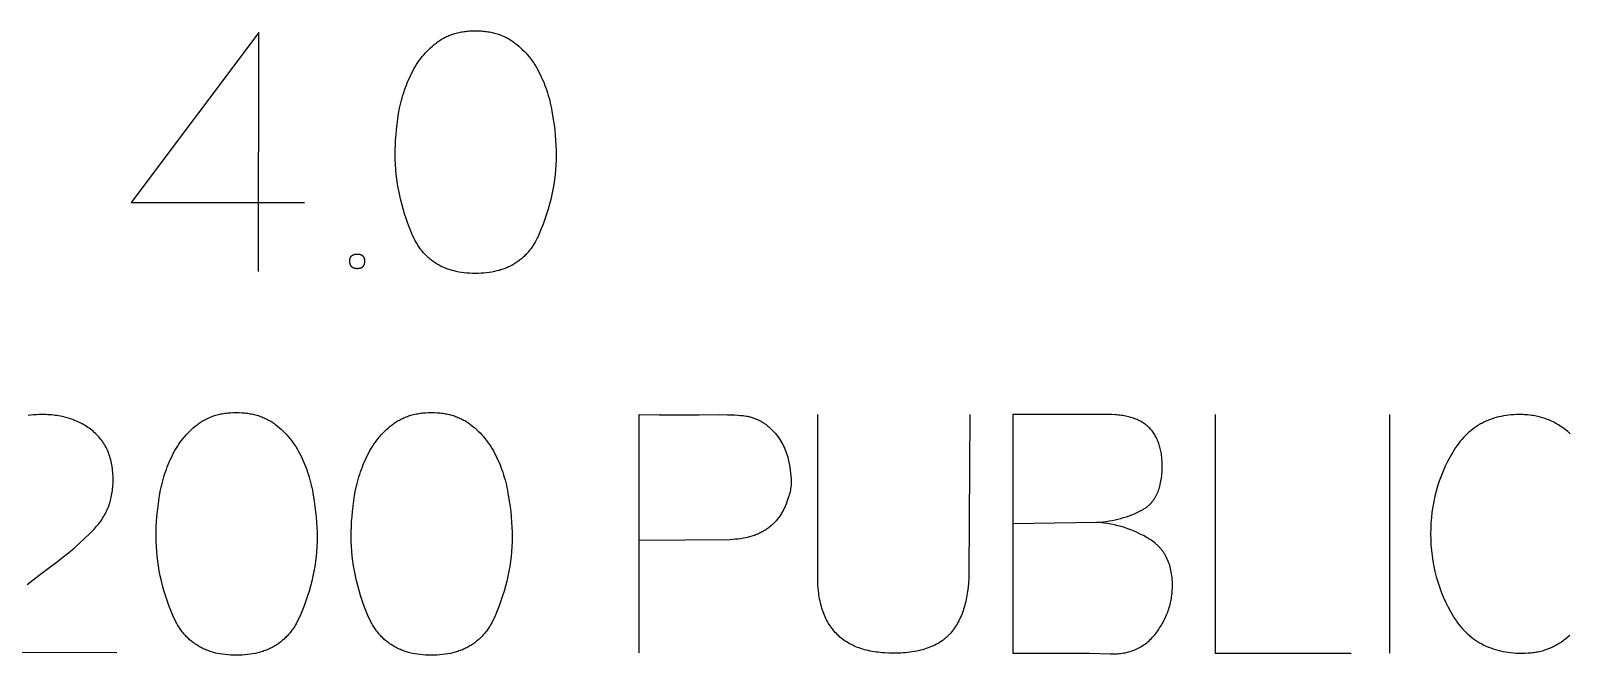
# Model space of a CAD drawing. Header units: millimetres. Extents: x -1220 to 1220, y -1930 to 4220.
# Drawn here: x -448.9 to 28, y 3552.4 to 3746.1 of the extents above; entities that cross this region are included whole.
import ezdxf

# ---------------------------------------------------------------- set-up
doc = ezdxf.new("R2010")
doc.units = ezdxf.units.MM
doc.layers.add('TC', color=220, linetype='CONTINUOUS', true_color=0xff00bb)

msp = doc.modelspace()

# ---------------------------------------------------------------- linework, layer by layer
at = {"layer": 'TC'}
for points in [[(-378.35, 3671.44), (-378.25, 3745.54), (-417.78, 3692.79)], [(-417.78, 3692.79), (-364.08, 3692.79)], [(-450.08, 3574.34), (-446.36, 3577.21), (-442.63, 3579.99), (-440.75, 3581.38), (-438.93, 3582.78), (-437.17, 3584.21), (-435.46, 3585.65), (-433.81, 3587.11), (-432.22, 3588.6), (-430.68, 3590.1), (-429.2, 3591.62), (-428.84, 3592.01), (-428.5, 3592.4), (-428.16, 3592.8), (-427.84, 3593.2), (-427.52, 3593.61), (-427.22, 3594.02), (-426.93, 3594.44), (-426.66, 3594.87), (-426.39, 3595.3), (-426.13, 3595.73), (-425.89, 3596.18), (-425.66, 3596.62), (-425.44, 3597.08), (-425.22, 3597.53), (-425.03, 3598), (-424.84, 3598.47), (-424.66, 3598.94), (-424.5, 3599.42), (-424.34, 3599.91), (-424.2, 3600.4), (-424.07, 3600.9), (-423.95, 3601.4), (-423.85, 3601.91), (-423.75, 3602.43), (-423.66, 3602.95), (-423.59, 3603.47), (-423.53, 3604), (-423.48, 3604.54), (-423.44, 3605.08), (-423.41, 3605.63), (-423.39, 3606.18), (-423.39, 3606.74), (-423.39, 3607.36), (-423.41, 3607.96), (-423.44, 3608.56), (-423.48, 3609.15), (-423.54, 3609.73), (-423.6, 3610.3), (-423.68, 3610.86), (-423.78, 3611.41), (-423.88, 3611.95), (-423.99, 3612.49), (-424.12, 3613.01), (-424.26, 3613.52), (-424.41, 3614.03), (-424.58, 3614.52), (-424.76, 3615.01), (-424.94, 3615.49), (-425.15, 3615.96), (-425.36, 3616.41), (-425.58, 3616.86), (-425.82, 3617.3), (-426.07, 3617.73), (-426.33, 3618.15), (-426.61, 3618.57), (-426.89, 3618.97), (-427.19, 3619.36), (-427.5, 3619.75), (-427.83, 3620.12), (-428.16, 3620.49), (-428.51, 3620.84), (-428.87, 3621.19), (-429.24, 3621.53), (-429.62, 3621.86), (-430.02, 3622.18), (-430.41, 3622.48), (-430.82, 3622.78), (-431.23, 3623.07), (-431.65, 3623.35), (-432.08, 3623.62), (-432.51, 3623.88), (-432.95, 3624.12), (-433.39, 3624.36), (-433.84, 3624.59), (-434.3, 3624.81), (-434.76, 3625.01), (-435.23, 3625.21), (-435.71, 3625.4), (-436.19, 3625.58), (-436.68, 3625.74), (-437.17, 3625.9), (-437.68, 3626.05), (-438.18, 3626.18), (-438.7, 3626.31), (-439.22, 3626.42), (-439.75, 3626.53), (-440.28, 3626.63), (-440.82, 3626.71), (-441.37, 3626.79), (-441.92, 3626.85), (-442.48, 3626.91), (-443.05, 3626.96), (-443.62, 3626.99), (-444.2, 3627.02), (-445.37, 3627.04), (-446.28, 3627.02), (-447.17, 3626.99), (-448.04, 3626.93), (-448.89, 3626.84), (-449.73, 3626.73)], [(-260.37, 3553.14), (-260.37, 3627.04), (-254.16, 3626.96), (-248.01, 3626.93), (-241.77, 3627.01), (-235.53, 3627.04), (-232.96, 3627.01), (-230.75, 3626.93), (-229.77, 3626.87), (-228.89, 3626.8), (-228.1, 3626.71), (-227.73, 3626.67), (-227.09, 3626.56), (-226.79, 3626.51), (-226.49, 3626.45), (-226.2, 3626.38), (-225.9, 3626.31), (-225.62, 3626.23), (-225.33, 3626.15), (-225.05, 3626.06), (-224.76, 3625.96), (-224.49, 3625.86), (-224.21, 3625.76), (-223.94, 3625.64), (-223.67, 3625.52), (-223.4, 3625.4), (-223.13, 3625.27), (-222.87, 3625.13), (-222.61, 3624.99), (-222.36, 3624.85), (-222.1, 3624.69), (-221.85, 3624.53), (-221.6, 3624.37), (-221.35, 3624.2), (-221.11, 3624.02), (-220.87, 3623.84), (-220.63, 3623.65), (-220.4, 3623.46), (-220.16, 3623.26), (-219.93, 3623.05), (-219.71, 3622.84), (-219.48, 3622.63), (-219.26, 3622.4), (-218.61, 3621.72), (-218.2, 3621.26), (-217.81, 3620.79), (-217.43, 3620.3), (-217.08, 3619.81), (-216.74, 3619.31), (-216.41, 3618.81), (-216.11, 3618.29), (-215.82, 3617.76), (-215.55, 3617.23), (-215.29, 3616.68), (-215.06, 3616.13), (-214.84, 3615.57), (-214.63, 3614.99), (-214.45, 3614.41), (-214.28, 3613.82), (-214.15, 3613.27), (-214.02, 3612.68), (-213.78, 3611.36), (-213.55, 3609.88), (-213.27, 3607.78), (-213.25, 3607.56), (-213.23, 3607.34), (-213.21, 3607.12), (-213.2, 3606.89), (-213.2, 3606.67), (-213.19, 3606.44), (-213.2, 3605.99), (-213.22, 3605.53), (-213.25, 3605.07), (-213.3, 3604.6), (-213.37, 3604.13), (-213.45, 3603.65), (-213.55, 3603.17), (-213.67, 3602.69), (-213.8, 3602.2), (-213.94, 3601.71), (-214.11, 3601.21), (-214.53, 3599.98), (-214.8, 3599.27), (-214.94, 3598.92), (-215.09, 3598.57), (-215.24, 3598.24), (-215.39, 3597.91), (-215.56, 3597.58), (-215.72, 3597.26), (-215.89, 3596.95), (-216.07, 3596.64), (-216.25, 3596.33), (-216.44, 3596.03), (-216.63, 3595.74), (-216.83, 3595.45), (-217.03, 3595.17), (-217.23, 3594.9), (-217.45, 3594.63), (-217.66, 3594.36), (-217.88, 3594.1), (-218.11, 3593.85), (-218.34, 3593.6), (-218.58, 3593.36), (-218.82, 3593.12), (-219.07, 3592.89), (-219.32, 3592.67), (-219.58, 3592.45), (-219.84, 3592.23), (-220.1, 3592.02), (-220.38, 3591.82), (-220.65, 3591.62), (-220.93, 3591.43), (-221.22, 3591.24), (-221.51, 3591.06), (-221.81, 3590.89), (-222.11, 3590.72), (-222.42, 3590.55), (-222.73, 3590.39), (-223.05, 3590.24), (-223.37, 3590.09), (-223.69, 3589.95), (-224.03, 3589.82), (-224.36, 3589.69), (-224.7, 3589.56), (-225.05, 3589.44), (-225.4, 3589.33), (-225.76, 3589.22), (-226.12, 3589.11), (-226.49, 3589.02), (-227.24, 3588.84), (-228, 3588.68), (-228.79, 3588.55), (-229.6, 3588.44), (-230.43, 3588.35), (-231.28, 3588.28), (-232.15, 3588.24), (-260.37, 3588.03)], [(-157.83, 3627.04), (-158.15, 3577.77), (-158.18, 3576.32), (-158.26, 3574.9), (-158.37, 3573.52), (-158.53, 3572.19), (-158.63, 3571.54), (-158.73, 3570.9), (-158.85, 3570.27), (-158.97, 3569.65), (-159.11, 3569.04), (-159.25, 3568.45), (-159.41, 3567.86), (-159.58, 3567.28), (-159.75, 3566.72), (-159.94, 3566.16), (-160.14, 3565.61), (-160.35, 3565.08), (-160.56, 3564.56), (-160.79, 3564.04), (-161.03, 3563.54), (-161.28, 3563.05), (-161.54, 3562.56), (-161.81, 3562.09), (-162.09, 3561.63), (-162.38, 3561.18), (-162.68, 3560.74), (-162.99, 3560.31), (-163.31, 3559.89), (-163.65, 3559.49), (-163.98, 3559.09), (-164.16, 3558.9), (-164.33, 3558.7), (-164.52, 3558.52), (-164.7, 3558.33), (-164.89, 3558.15), (-165.08, 3557.97), (-165.28, 3557.8), (-165.48, 3557.63), (-165.68, 3557.46), (-165.88, 3557.29), (-166.09, 3557.13), (-166.31, 3556.97), (-166.74, 3556.66), (-167.2, 3556.37), (-167.66, 3556.08), (-168.14, 3555.81), (-168.64, 3555.56), (-169.14, 3555.31), (-169.67, 3555.08), (-170.2, 3554.86), (-170.75, 3554.65), (-171.32, 3554.45), (-171.9, 3554.27), (-172.49, 3554.1), (-173.1, 3553.94), (-173.72, 3553.8), (-174.36, 3553.67), (-175.01, 3553.55), (-175.68, 3553.44), (-176.36, 3553.35), (-177.05, 3553.26), (-177.76, 3553.19), (-178.48, 3553.14), (-179.22, 3553.09), (-179.97, 3553.06), (-181.51, 3553.04), (-182.92, 3553.06), (-184.29, 3553.13), (-184.96, 3553.18), (-185.62, 3553.24), (-186.26, 3553.31), (-186.9, 3553.39), (-187.52, 3553.49), (-188.13, 3553.59), (-188.73, 3553.71), (-189.33, 3553.84), (-189.91, 3553.98), (-190.47, 3554.13), (-191.03, 3554.29), (-191.58, 3554.46), (-192.12, 3554.65), (-192.64, 3554.84), (-193.16, 3555.05), (-193.66, 3555.27), (-194.15, 3555.5), (-194.63, 3555.74), (-195.1, 3555.99), (-195.56, 3556.25), (-196.01, 3556.52), (-196.45, 3556.81), (-196.88, 3557.1), (-197.29, 3557.41), (-197.7, 3557.73), (-198.09, 3558.05), (-198.48, 3558.39), (-198.85, 3558.75), (-199.21, 3559.11), (-199.56, 3559.48), (-199.9, 3559.87), (-200.23, 3560.26), (-200.54, 3560.67), (-200.85, 3561.09), (-201.15, 3561.52), (-201.43, 3561.96), (-201.71, 3562.41), (-201.97, 3562.87), (-202.22, 3563.34), (-202.46, 3563.83), (-202.69, 3564.33), (-202.91, 3564.83), (-203.12, 3565.35), (-203.31, 3565.88), (-203.5, 3566.42), (-203.68, 3566.97), (-203.84, 3567.54), (-203.99, 3568.11), (-204.14, 3568.7), (-204.27, 3569.29), (-204.39, 3569.9), (-204.5, 3570.52), (-204.6, 3571.15), (-204.68, 3571.79), (-204.76, 3572.44), (-204.83, 3573.11), (-204.92, 3574.47), (-204.98, 3575.87), (-204.98, 3627.04)], [(-144.51, 3627.04), (-144.51, 3553.04), (-120.62, 3553.04), (-114.38, 3552.83), (-113.82, 3552.81), (-113.26, 3552.81), (-112.71, 3552.83), (-112.17, 3552.86), (-111.64, 3552.9), (-111.11, 3552.95), (-110.6, 3553.02), (-110.09, 3553.1), (-109.59, 3553.2), (-109.09, 3553.31), (-108.61, 3553.43), (-108.13, 3553.57), (-107.66, 3553.72), (-107.2, 3553.88), (-106.74, 3554.06), (-106.3, 3554.25), (-105.86, 3554.46), (-105.43, 3554.68), (-105, 3554.91), (-104.59, 3555.15), (-104.18, 3555.41), (-103.78, 3555.69), (-103.39, 3555.97), (-103, 3556.27), (-102.63, 3556.59), (-102.26, 3556.92), (-101.9, 3557.26), (-101.55, 3557.61), (-101.2, 3557.98), (-100.87, 3558.36), (-100.54, 3558.76), (-100.22, 3559.17), (-99.59, 3560.02), (-99.29, 3560.45), (-99, 3560.88), (-98.72, 3561.32), (-98.46, 3561.75), (-98.2, 3562.19), (-97.95, 3562.64), (-97.71, 3563.08), (-97.49, 3563.53), (-97.27, 3563.98), (-97.06, 3564.44), (-96.86, 3564.89), (-96.68, 3565.35), (-96.5, 3565.81), (-96.33, 3566.28), (-96.17, 3566.74), (-96.03, 3567.21), (-95.89, 3567.69), (-95.77, 3568.16), (-95.65, 3568.64), (-95.54, 3569.12), (-95.45, 3569.6), (-95.36, 3570.09), (-95.28, 3570.58), (-95.22, 3571.07), (-95.16, 3571.56), (-95.12, 3572.06), (-95.08, 3572.56), (-95.06, 3573.06), (-95.04, 3573.57), (-95.04, 3574.07), (-95.04, 3574.7), (-95.06, 3575.31), (-95.1, 3575.91), (-95.15, 3576.5), (-95.21, 3577.07), (-95.29, 3577.64), (-95.38, 3578.19), (-95.49, 3578.74), (-95.61, 3579.27), (-95.74, 3579.79), (-95.89, 3580.3), (-96.05, 3580.8), (-96.22, 3581.29), (-96.41, 3581.77), (-96.62, 3582.23), (-96.83, 3582.69), (-96.95, 3582.91), (-97.07, 3583.13), (-97.19, 3583.35), (-97.31, 3583.57), (-97.44, 3583.78), (-97.57, 3583.99), (-97.71, 3584.19), (-97.84, 3584.4), (-97.99, 3584.6), (-98.13, 3584.8), (-98.28, 3584.99), (-98.43, 3585.18), (-98.59, 3585.37), (-98.75, 3585.56), (-98.91, 3585.75), (-99.08, 3585.93), (-99.25, 3586.11), (-99.42, 3586.28), (-99.6, 3586.45), (-99.78, 3586.63), (-99.97, 3586.79), (-100.15, 3586.96), (-100.35, 3587.12), (-100.54, 3587.28), (-100.94, 3587.59), (-101.35, 3587.89), (-101.78, 3588.17), (-102.23, 3588.45), (-103.13, 3588.99), (-104.05, 3589.5), (-104.99, 3589.99), (-105.94, 3590.44), (-106.9, 3590.86), (-107.88, 3591.26), (-108.88, 3591.63), (-109.89, 3591.97), (-110.91, 3592.28), (-111.95, 3592.56), (-113.01, 3592.81), (-114.08, 3593.03), (-115.16, 3593.22), (-116.26, 3593.39), (-117.38, 3593.52), (-118.51, 3593.63)], [(-144.51, 3593.31), (-118.51, 3593.63), (-117.52, 3593.71), (-116.55, 3593.81), (-115.6, 3593.93), (-114.65, 3594.07), (-113.73, 3594.23), (-112.81, 3594.41), (-111.91, 3594.62), (-111.03, 3594.85), (-110.15, 3595.1), (-109.3, 3595.37), (-108.45, 3595.66), (-107.62, 3595.97), (-106.81, 3596.3), (-106.01, 3596.66), (-105.22, 3597.04), (-104.45, 3597.44), (-104.25, 3597.54), (-104.06, 3597.66), (-103.87, 3597.77), (-103.69, 3597.89), (-103.51, 3598.01), (-103.33, 3598.13), (-103.16, 3598.26), (-102.98, 3598.39), (-102.81, 3598.52), (-102.65, 3598.66), (-102.49, 3598.8), (-102.33, 3598.95), (-102.17, 3599.09), (-102.02, 3599.25), (-101.86, 3599.4), (-101.72, 3599.56), (-101.57, 3599.72), (-101.43, 3599.88), (-101.29, 3600.05), (-101.16, 3600.22), (-101.02, 3600.4), (-100.89, 3600.57), (-100.77, 3600.76), (-100.64, 3600.94), (-100.52, 3601.13), (-100.41, 3601.32), (-100.29, 3601.51), (-100.18, 3601.71), (-100.07, 3601.91), (-99.97, 3602.12), (-99.87, 3602.33), (-99.77, 3602.54), (-99.67, 3602.75), (-99.58, 3602.97), (-99.4, 3603.42), (-99.24, 3603.88), (-99.09, 3604.35), (-98.95, 3604.84), (-98.82, 3605.34), (-98.7, 3605.85), (-98.6, 3606.38), (-98.51, 3606.92), (-98.43, 3607.47), (-98.36, 3608.04), (-98.31, 3608.62), (-98.26, 3609.21), (-98.23, 3609.82), (-98.21, 3610.44), (-98.21, 3611.07), (-98.22, 3612.06), (-98.24, 3612.54), (-98.27, 3613.01), (-98.31, 3613.47), (-98.35, 3613.93), (-98.41, 3614.38), (-98.47, 3614.82), (-98.53, 3615.25), (-98.61, 3615.67), (-98.7, 3616.09), (-98.79, 3616.5), (-98.89, 3616.9), (-99, 3617.29), (-99.11, 3617.68), (-99.24, 3618.06), (-99.37, 3618.43), (-99.51, 3618.79), (-99.66, 3619.15), (-99.82, 3619.49), (-99.98, 3619.83), (-100.16, 3620.16), (-100.34, 3620.49), (-100.53, 3620.8), (-100.72, 3621.11), (-100.93, 3621.41), (-101.14, 3621.7), (-101.36, 3621.99), (-101.59, 3622.26), (-101.83, 3622.53), (-102.08, 3622.79), (-102.33, 3623.05), (-102.59, 3623.29), (-102.86, 3623.53), (-103.14, 3623.76), (-103.43, 3623.98), (-103.72, 3624.2), (-104.02, 3624.4), (-104.33, 3624.6), (-104.65, 3624.79), (-104.98, 3624.98), (-105.31, 3625.15), (-105.65, 3625.32), (-106, 3625.48), (-106.36, 3625.63), (-106.73, 3625.77), (-107.1, 3625.91), (-107.48, 3626.04), (-107.88, 3626.16), (-108.27, 3626.27), (-108.68, 3626.38), (-109.1, 3626.48), (-109.52, 3626.57), (-109.95, 3626.65), (-110.39, 3626.72), (-110.83, 3626.79), (-111.29, 3626.85), (-111.75, 3626.9), (-112.22, 3626.94), (-112.7, 3626.97), (-113.68, 3627.02), (-114.7, 3627.04), (-144.51, 3627.04)], [(-81.82, 3627.04), (-81.82, 3553.04), (-39.64, 3553.04)], [(-27.8, 3627.04), (-27.8, 3553.04)], [(28.25, 3621.09), (27.49, 3621.75), (26.71, 3622.39), (26.31, 3622.7), (25.91, 3622.99), (25.5, 3623.27), (25.09, 3623.55), (24.67, 3623.81), (24.25, 3624.06), (23.82, 3624.31), (23.39, 3624.54), (22.95, 3624.76), (22.5, 3624.97), (22.05, 3625.17), (21.6, 3625.36), (21.13, 3625.55), (20.67, 3625.72), (20.2, 3625.88), (19.72, 3626.03), (19.24, 3626.16), (18.75, 3626.29), (18.25, 3626.41), (17.76, 3626.52), (17.25, 3626.62), (16.74, 3626.71), (16.23, 3626.78), (15.71, 3626.85), (15.18, 3626.91), (14.65, 3626.95), (14.12, 3626.99), (13.57, 3627.02), (13.03, 3627.03), (12.47, 3627.04), (11.63, 3627.03), (10.8, 3626.99), (9.98, 3626.93), (9.17, 3626.86), (8.38, 3626.75), (7.59, 3626.63), (6.83, 3626.48), (6.07, 3626.31), (5.33, 3626.12), (4.6, 3625.9), (3.89, 3625.66), (3.18, 3625.4), (2.49, 3625.12), (2.15, 3624.97), (1.82, 3624.81), (1.48, 3624.65), (1.15, 3624.48), (0.83, 3624.31), (0.5, 3624.13), (0.18, 3623.95), (-0.14, 3623.76), (-0.45, 3623.56), (-0.76, 3623.36), (-1.07, 3623.15), (-1.37, 3622.94), (-1.97, 3622.49), (-2.56, 3622.03), (-3.13, 3621.54), (-3.69, 3621.03), (-4.23, 3620.5), (-4.77, 3619.94), (-5.29, 3619.36), (-5.8, 3618.76), (-6.29, 3618.13), (-6.77, 3617.49), (-7.24, 3616.82), (-7.7, 3616.12), (-8.14, 3615.41), (-8.97, 3613.96), (-9.75, 3612.49), (-10.47, 3611.01), (-11.15, 3609.5), (-11.76, 3607.98), (-12.33, 3606.44), (-12.84, 3604.88), (-13.29, 3603.3), (-13.7, 3601.71), (-14.04, 3600.1), (-14.34, 3598.47), (-14.58, 3596.82), (-14.77, 3595.15), (-14.9, 3593.46), (-14.98, 3591.76), (-15.01, 3590.04), (-14.98, 3588.31), (-14.9, 3586.61), (-14.77, 3584.92), (-14.57, 3583.25), (-14.33, 3581.6), (-14.03, 3579.96), (-13.68, 3578.34), (-13.27, 3576.74), (-12.8, 3575.16), (-12.29, 3573.59), (-11.71, 3572.04), (-11.09, 3570.51), (-10.41, 3569), (-9.67, 3567.5), (-8.88, 3566.02), (-8.03, 3564.56), (-7.58, 3563.85), (-7.12, 3563.16), (-6.64, 3562.5), (-6.15, 3561.86), (-5.64, 3561.24), (-5.13, 3560.64), (-4.59, 3560.07), (-4.04, 3559.52), (-3.48, 3558.99), (-2.91, 3558.48), (-2.31, 3558), (-1.71, 3557.54), (-1.4, 3557.32), (-1.09, 3557.1), (-0.78, 3556.89), (-0.46, 3556.68), (-0.14, 3556.48), (0.19, 3556.29), (0.51, 3556.1), (0.85, 3555.92), (1.52, 3555.57), (2.21, 3555.24), (2.91, 3554.94), (3.63, 3554.66), (4.36, 3554.4), (5.1, 3554.16), (5.86, 3553.95), (6.63, 3553.76), (7.42, 3553.59), (8.22, 3553.44), (9.04, 3553.32), (9.86, 3553.22), (10.71, 3553.14), (11.56, 3553.08), (12.44, 3553.05), (13.32, 3553.04), (14.26, 3553.05), (15.19, 3553.1), (15.64, 3553.14), (16.09, 3553.18), (16.54, 3553.23), (16.98, 3553.29), (17.42, 3553.35), (17.85, 3553.43), (18.28, 3553.51), (18.7, 3553.6), (19.12, 3553.7), (19.54, 3553.81), (19.95, 3553.92), (20.35, 3554.04), (20.75, 3554.17), (21.15, 3554.31), (21.54, 3554.45), (21.93, 3554.61), (22.31, 3554.77), (22.69, 3554.94), (23.06, 3555.11), (23.43, 3555.3), (23.79, 3555.49), (24.15, 3555.69), (24.51, 3555.9), (24.86, 3556.11), (25.21, 3556.34), (25.55, 3556.57), (25.88, 3556.81), (26.22, 3557.05), (26.87, 3557.57), (27.51, 3558.09), (28.14, 3558.64)], [(-422.22, 3553.14), (-467.36, 3553.25)]]:
    msp.add_lwpolyline(points, dxfattribs=at)
for points in [[(-311.12, 3746.07), (-310.2, 3746.06), (-309.31, 3746.01), (-308.87, 3745.98), (-308.43, 3745.94), (-308, 3745.89), (-307.58, 3745.83), (-307.15, 3745.77), (-306.74, 3745.7), (-306.33, 3745.62), (-305.92, 3745.54), (-305.52, 3745.44), (-305.13, 3745.34), (-304.74, 3745.24), (-304.35, 3745.12), (-303.97, 3745), (-303.59, 3744.87), (-303.22, 3744.73), (-302.86, 3744.58), (-302.5, 3744.43), (-302.14, 3744.27), (-301.79, 3744.11), (-301.44, 3743.93), (-301.1, 3743.75), (-300.77, 3743.56), (-300.44, 3743.36), (-300.11, 3743.16), (-299.79, 3742.95), (-299.47, 3742.73), (-299.16, 3742.5), (-298.85, 3742.27), (-298.25, 3741.79), (-297.67, 3741.31), (-297.1, 3740.8), (-296.55, 3740.28), (-296.01, 3739.75), (-295.49, 3739.19), (-294.98, 3738.62), (-294.49, 3738.04), (-294.02, 3737.43), (-293.56, 3736.81), (-293.12, 3736.18), (-292.69, 3735.53), (-292.28, 3734.86), (-291.88, 3734.17), (-291.5, 3733.47), (-291.14, 3732.75), (-290.45, 3731.31), (-290.13, 3730.57), (-289.82, 3729.83), (-289.53, 3729.08), (-289.25, 3728.32), (-288.98, 3727.55), (-288.73, 3726.78), (-288.49, 3725.99), (-288.27, 3725.2), (-288.06, 3724.4), (-287.87, 3723.59), (-287.68, 3722.78), (-287.52, 3721.95), (-287.36, 3721.12), (-286.95, 3718.6), (-286.72, 3716.94), (-286.52, 3715.31), (-286.35, 3713.7), (-286.23, 3712.11), (-286.14, 3710.54), (-286.08, 3709), (-286.06, 3707.49), (-286.08, 3705.97), (-286.15, 3704.44), (-286.25, 3702.92), (-286.39, 3701.4), (-286.58, 3699.88), (-286.81, 3698.35), (-287.07, 3696.83), (-287.38, 3695.3), (-287.73, 3693.78), (-288.13, 3692.25), (-288.56, 3690.72), (-289.04, 3689.19), (-289.55, 3687.66), (-290.11, 3686.13), (-290.71, 3684.6), (-291.35, 3683.07), (-291.68, 3682.31), (-292.03, 3681.58), (-292.4, 3680.87), (-292.59, 3680.53), (-292.79, 3680.19), (-292.99, 3679.86), (-293.2, 3679.53), (-293.41, 3679.21), (-293.62, 3678.9), (-293.84, 3678.59), (-294.06, 3678.29), (-294.29, 3677.99), (-294.53, 3677.7), (-294.76, 3677.42), (-295.01, 3677.14), (-295.25, 3676.87), (-295.5, 3676.6), (-295.76, 3676.34), (-296.02, 3676.08), (-296.29, 3675.84), (-296.56, 3675.59), (-296.83, 3675.36), (-297.11, 3675.13), (-297.39, 3674.9), (-297.68, 3674.68), (-297.97, 3674.47), (-298.27, 3674.26), (-298.57, 3674.06), (-298.88, 3673.87), (-299.19, 3673.68), (-299.51, 3673.5), (-299.83, 3673.32), (-300.15, 3673.15), (-300.48, 3672.99), (-300.82, 3672.83), (-301.16, 3672.67), (-301.5, 3672.53), (-301.85, 3672.39), (-302.2, 3672.25), (-302.56, 3672.12), (-302.92, 3672), (-303.28, 3671.88), (-303.65, 3671.77), (-304.03, 3671.67), (-304.41, 3671.57), (-305.18, 3671.39), (-305.98, 3671.23), (-306.79, 3671.1), (-307.62, 3670.99), (-308.46, 3670.91), (-309.33, 3670.85), (-310.21, 3670.81), (-311.12, 3670.8), (-312.01, 3670.81), (-312.89, 3670.85), (-313.75, 3670.91), (-314.59, 3671), (-315.42, 3671.1), (-316.22, 3671.24), (-317.01, 3671.39), (-317.39, 3671.48), (-317.78, 3671.58), (-318.15, 3671.68), (-318.53, 3671.78), (-318.9, 3671.89), (-319.26, 3672.01), (-319.62, 3672.13), (-319.97, 3672.26), (-320.32, 3672.4), (-320.67, 3672.54), (-321.01, 3672.69), (-321.35, 3672.84), (-321.68, 3673), (-322.01, 3673.17), (-322.33, 3673.34), (-322.65, 3673.52), (-322.96, 3673.7), (-323.27, 3673.89), (-323.58, 3674.09), (-323.88, 3674.29), (-324.18, 3674.5), (-324.47, 3674.72), (-324.75, 3674.94), (-325.04, 3675.16), (-325.31, 3675.4), (-325.59, 3675.63), (-325.86, 3675.88), (-326.12, 3676.13), (-326.38, 3676.39), (-326.63, 3676.65), (-326.88, 3676.92), (-327.13, 3677.19), (-327.37, 3677.47), (-327.61, 3677.76), (-327.84, 3678.05), (-328.07, 3678.35), (-328.29, 3678.66), (-328.51, 3678.97), (-328.72, 3679.28), (-328.93, 3679.61), (-329.14, 3679.94), (-329.34, 3680.27), (-329.54, 3680.61), (-329.73, 3680.96), (-330.1, 3681.67), (-330.45, 3682.41), (-330.78, 3683.17), (-331.41, 3684.72), (-331.99, 3686.26), (-332.54, 3687.8), (-333.05, 3689.34), (-333.51, 3690.87), (-333.94, 3692.4), (-334.32, 3693.93), (-334.66, 3695.46), (-334.97, 3696.99), (-335.23, 3698.51), (-335.45, 3700.03), (-335.64, 3701.55), (-335.78, 3703.06), (-335.88, 3704.57), (-335.94, 3706.08), (-335.96, 3707.59), (-335.94, 3709.11), (-335.89, 3710.65), (-335.81, 3712.21), (-335.7, 3713.8), (-335.55, 3715.41), (-335.36, 3717.05), (-335.15, 3718.7), (-334.9, 3720.38), (-334.59, 3722.06), (-334.41, 3722.88), (-334.22, 3723.7), (-334.01, 3724.51), (-333.79, 3725.31), (-333.56, 3726.1), (-333.32, 3726.88), (-333.06, 3727.66), (-332.79, 3728.43), (-332.5, 3729.19), (-332.21, 3729.94), (-331.9, 3730.68), (-331.57, 3731.41), (-331.24, 3732.14), (-330.89, 3732.86), (-330.52, 3733.56), (-330.14, 3734.25), (-329.75, 3734.93), (-329.34, 3735.59), (-328.92, 3736.23), (-328.48, 3736.86), (-328.02, 3737.47), (-327.56, 3738.06), (-327.07, 3738.64), (-326.57, 3739.21), (-326.06, 3739.76), (-325.53, 3740.29), (-324.99, 3740.81), (-324.43, 3741.31), (-323.86, 3741.8), (-323.27, 3742.27), (-322.97, 3742.5), (-322.66, 3742.73), (-322.34, 3742.95), (-322.02, 3743.16), (-321.69, 3743.36), (-321.36, 3743.56), (-321.03, 3743.75), (-320.69, 3743.93), (-320.35, 3744.11), (-320, 3744.27), (-319.64, 3744.43), (-319.28, 3744.58), (-318.92, 3744.73), (-318.55, 3744.87), (-318.18, 3745), (-317.8, 3745.12), (-317.42, 3745.24), (-317.03, 3745.34), (-316.64, 3745.44), (-316.25, 3745.54), (-315.84, 3745.62), (-315.44, 3745.7), (-315.03, 3745.77), (-314.61, 3745.83), (-314.19, 3745.89), (-313.77, 3745.94), (-313.34, 3745.98), (-312.9, 3746.01), (-312.02, 3746.06)], [(-347.69, 3676.83), (-347.56, 3676.83), (-347.43, 3676.82), (-347.36, 3676.81), (-347.3, 3676.81), (-347.23, 3676.8), (-347.17, 3676.79), (-347.11, 3676.78), (-347.05, 3676.77), (-347, 3676.76), (-346.94, 3676.75), (-346.88, 3676.74), (-346.83, 3676.72), (-346.78, 3676.71), (-346.72, 3676.69), (-346.67, 3676.67), (-346.62, 3676.65), (-346.57, 3676.63), (-346.52, 3676.61), (-346.48, 3676.59), (-346.43, 3676.57), (-346.38, 3676.54), (-346.34, 3676.52), (-346.3, 3676.49), (-346.26, 3676.46), (-346.22, 3676.43), (-346.18, 3676.4), (-346.14, 3676.37), (-346.1, 3676.34), (-346.06, 3676.31), (-346.03, 3676.27), (-345.99, 3676.24), (-345.96, 3676.2), (-345.93, 3676.16), (-345.9, 3676.13), (-345.87, 3676.09), (-345.84, 3676.05), (-345.81, 3676), (-345.79, 3675.96), (-345.76, 3675.92), (-345.74, 3675.87), (-345.71, 3675.83), (-345.69, 3675.78), (-345.67, 3675.73), (-345.65, 3675.68), (-345.63, 3675.63), (-345.61, 3675.58), (-345.6, 3675.53), (-345.58, 3675.47), (-345.57, 3675.42), (-345.55, 3675.36), (-345.54, 3675.31), (-345.53, 3675.25), (-345.52, 3675.19), (-345.51, 3675.13), (-345.5, 3675.07), (-345.49, 3675.01), (-345.49, 3674.94), (-345.48, 3674.88), (-345.48, 3674.74), (-345.47, 3674.61), (-345.48, 3674.47), (-345.48, 3674.33), (-345.49, 3674.19), (-345.5, 3674.13), (-345.51, 3674.06), (-345.52, 3674), (-345.53, 3673.94), (-345.54, 3673.88), (-345.55, 3673.82), (-345.57, 3673.76), (-345.58, 3673.7), (-345.6, 3673.65), (-345.61, 3673.59), (-345.63, 3673.54), (-345.65, 3673.48), (-345.67, 3673.43), (-345.69, 3673.38), (-345.71, 3673.33), (-345.74, 3673.28), (-345.76, 3673.24), (-345.79, 3673.19), (-345.81, 3673.15), (-345.84, 3673.1), (-345.87, 3673.06), (-345.9, 3673.02), (-345.93, 3672.98), (-345.96, 3672.94), (-345.99, 3672.9), (-346.03, 3672.86), (-346.06, 3672.83), (-346.1, 3672.79), (-346.14, 3672.76), (-346.18, 3672.73), (-346.22, 3672.7), (-346.26, 3672.67), (-346.3, 3672.64), (-346.34, 3672.61), (-346.38, 3672.58), (-346.43, 3672.56), (-346.48, 3672.53), (-346.52, 3672.51), (-346.57, 3672.49), (-346.62, 3672.47), (-346.67, 3672.45), (-346.72, 3672.43), (-346.78, 3672.41), (-346.83, 3672.39), (-346.88, 3672.38), (-346.94, 3672.36), (-347, 3672.35), (-347.05, 3672.34), (-347.11, 3672.33), (-347.17, 3672.32), (-347.23, 3672.31), (-347.3, 3672.3), (-347.36, 3672.3), (-347.43, 3672.29), (-347.49, 3672.29), (-347.56, 3672.28), (-347.69, 3672.28), (-347.84, 3672.28), (-347.98, 3672.29), (-348.04, 3672.3), (-348.11, 3672.3), (-348.17, 3672.31), (-348.24, 3672.32), (-348.3, 3672.33), (-348.36, 3672.34), (-348.42, 3672.35), (-348.48, 3672.36), (-348.54, 3672.38), (-348.6, 3672.39), (-348.66, 3672.41), (-348.71, 3672.43), (-348.77, 3672.45), (-348.82, 3672.47), (-348.87, 3672.49), (-348.92, 3672.51), (-348.97, 3672.53), (-349.02, 3672.56), (-349.07, 3672.58), (-349.11, 3672.61), (-349.16, 3672.64), (-349.2, 3672.67), (-349.24, 3672.7), (-349.28, 3672.73), (-349.32, 3672.76), (-349.36, 3672.79), (-349.4, 3672.83), (-349.44, 3672.86), (-349.47, 3672.9), (-349.51, 3672.94), (-349.54, 3672.98), (-349.57, 3673.02), (-349.61, 3673.06), (-349.64, 3673.1), (-349.66, 3673.15), (-349.69, 3673.19), (-349.72, 3673.24), (-349.74, 3673.28), (-349.77, 3673.33), (-349.79, 3673.38), (-349.81, 3673.43), (-349.84, 3673.48), (-349.86, 3673.54), (-349.87, 3673.59), (-349.89, 3673.65), (-349.91, 3673.7), (-349.92, 3673.76), (-349.94, 3673.82), (-349.95, 3673.88), (-349.96, 3673.94), (-349.97, 3674), (-349.98, 3674.06), (-349.99, 3674.13), (-350, 3674.19), (-350.01, 3674.26), (-350.01, 3674.33), (-350.02, 3674.47), (-350.02, 3674.61), (-350.02, 3674.74), (-350.01, 3674.81), (-350.01, 3674.88), (-350.01, 3674.94), (-350, 3675.01), (-349.99, 3675.07), (-349.98, 3675.13), (-349.97, 3675.19), (-349.96, 3675.25), (-349.95, 3675.31), (-349.94, 3675.36), (-349.92, 3675.42), (-349.91, 3675.47), (-349.89, 3675.53), (-349.87, 3675.58), (-349.86, 3675.63), (-349.84, 3675.68), (-349.81, 3675.73), (-349.79, 3675.78), (-349.77, 3675.83), (-349.74, 3675.87), (-349.72, 3675.92), (-349.69, 3675.96), (-349.66, 3676), (-349.64, 3676.05), (-349.61, 3676.09), (-349.57, 3676.13), (-349.54, 3676.16), (-349.51, 3676.2), (-349.47, 3676.24), (-349.44, 3676.27), (-349.4, 3676.31), (-349.36, 3676.34), (-349.32, 3676.37), (-349.28, 3676.4), (-349.24, 3676.43), (-349.2, 3676.46), (-349.16, 3676.49), (-349.11, 3676.52), (-349.07, 3676.54), (-349.02, 3676.57), (-348.97, 3676.59), (-348.92, 3676.61), (-348.87, 3676.63), (-348.82, 3676.65), (-348.77, 3676.67), (-348.71, 3676.69), (-348.66, 3676.71), (-348.6, 3676.72), (-348.54, 3676.74), (-348.48, 3676.75), (-348.42, 3676.76), (-348.36, 3676.77), (-348.3, 3676.78), (-348.24, 3676.79), (-348.17, 3676.8), (-348.11, 3676.81), (-347.98, 3676.82), (-347.84, 3676.83)], [(-385.22, 3627.67), (-384.31, 3627.66), (-383.41, 3627.61), (-382.97, 3627.58), (-382.54, 3627.54), (-382.11, 3627.49), (-381.68, 3627.43), (-381.26, 3627.37), (-380.85, 3627.3), (-380.43, 3627.22), (-380.03, 3627.14), (-379.63, 3627.04), (-379.23, 3626.94), (-378.84, 3626.84), (-378.46, 3626.72), (-378.08, 3626.6), (-377.7, 3626.47), (-377.33, 3626.33), (-376.96, 3626.18), (-376.6, 3626.03), (-376.25, 3625.87), (-375.9, 3625.71), (-375.55, 3625.53), (-375.21, 3625.35), (-374.87, 3625.16), (-374.54, 3624.96), (-374.21, 3624.76), (-373.89, 3624.55), (-373.58, 3624.33), (-373.27, 3624.1), (-372.96, 3623.87), (-372.36, 3623.39), (-371.78, 3622.91), (-371.21, 3622.4), (-370.65, 3621.88), (-370.12, 3621.35), (-369.59, 3620.79), (-369.09, 3620.22), (-368.6, 3619.64), (-368.12, 3619.03), (-367.67, 3618.41), (-367.22, 3617.78), (-366.8, 3617.13), (-366.38, 3616.46), (-365.99, 3615.77), (-365.61, 3615.07), (-365.24, 3614.35), (-364.56, 3612.91), (-364.24, 3612.17), (-363.93, 3611.43), (-363.63, 3610.68), (-363.35, 3609.92), (-363.09, 3609.15), (-362.84, 3608.38), (-362.6, 3607.59), (-362.38, 3606.8), (-362.17, 3606), (-361.97, 3605.19), (-361.79, 3604.38), (-361.62, 3603.55), (-361.47, 3602.72), (-361.06, 3600.2), (-360.82, 3598.54), (-360.62, 3596.91), (-360.46, 3595.3), (-360.33, 3593.71), (-360.24, 3592.14), (-360.19, 3590.6), (-360.17, 3589.09), (-360.19, 3587.57), (-360.25, 3586.04), (-360.35, 3584.52), (-360.5, 3583), (-360.68, 3581.48), (-360.91, 3579.95), (-361.18, 3578.43), (-361.49, 3576.9), (-361.84, 3575.38), (-362.23, 3573.85), (-362.67, 3572.32), (-363.14, 3570.79), (-363.66, 3569.26), (-364.22, 3567.73), (-364.81, 3566.2), (-365.45, 3564.67), (-365.79, 3563.91), (-366.14, 3563.18), (-366.51, 3562.47), (-366.7, 3562.13), (-366.9, 3561.79), (-367.1, 3561.46), (-367.3, 3561.13), (-367.51, 3560.81), (-367.73, 3560.5), (-367.95, 3560.19), (-368.17, 3559.89), (-368.4, 3559.59), (-368.63, 3559.3), (-368.87, 3559.02), (-369.11, 3558.74), (-369.36, 3558.47), (-369.61, 3558.2), (-369.87, 3557.94), (-370.13, 3557.68), (-370.39, 3557.44), (-370.66, 3557.19), (-370.94, 3556.96), (-371.22, 3556.73), (-371.5, 3556.5), (-371.79, 3556.28), (-372.08, 3556.07), (-372.38, 3555.86), (-372.68, 3555.66), (-372.99, 3555.47), (-373.3, 3555.28), (-373.61, 3555.1), (-373.93, 3554.92), (-374.26, 3554.75), (-374.59, 3554.59), (-374.92, 3554.43), (-375.26, 3554.27), (-375.6, 3554.13), (-375.95, 3553.99), (-376.3, 3553.85), (-376.66, 3553.72), (-377.02, 3553.6), (-377.39, 3553.48), (-377.76, 3553.37), (-378.14, 3553.27), (-378.52, 3553.17), (-379.29, 3552.99), (-380.08, 3552.83), (-380.89, 3552.7), (-381.72, 3552.59), (-382.57, 3552.51), (-383.44, 3552.45), (-384.32, 3552.41), (-385.22, 3552.4), (-386.12, 3552.41), (-387, 3552.45), (-387.86, 3552.51), (-388.7, 3552.6), (-389.52, 3552.7), (-390.33, 3552.84), (-391.11, 3552.99), (-391.5, 3553.08), (-391.88, 3553.18), (-392.26, 3553.28), (-392.63, 3553.38), (-393, 3553.49), (-393.37, 3553.61), (-393.73, 3553.73), (-394.08, 3553.86), (-394.43, 3554), (-394.78, 3554.14), (-395.12, 3554.29), (-395.45, 3554.44), (-395.79, 3554.6), (-396.11, 3554.77), (-396.44, 3554.94), (-396.76, 3555.12), (-397.07, 3555.3), (-397.38, 3555.49), (-397.68, 3555.69), (-397.98, 3555.89), (-398.28, 3556.1), (-398.57, 3556.32), (-398.86, 3556.54), (-399.14, 3556.76), (-399.42, 3557), (-399.69, 3557.23), (-399.96, 3557.48), (-400.22, 3557.73), (-400.48, 3557.99), (-400.74, 3558.25), (-400.99, 3558.52), (-401.24, 3558.79), (-401.48, 3559.07), (-401.71, 3559.36), (-401.95, 3559.65), (-402.17, 3559.95), (-402.4, 3560.26), (-402.62, 3560.57), (-402.83, 3560.88), (-403.04, 3561.21), (-403.24, 3561.54), (-403.44, 3561.87), (-403.64, 3562.21), (-403.83, 3562.56), (-404.2, 3563.27), (-404.55, 3564.01), (-404.89, 3564.77), (-405.51, 3566.32), (-406.1, 3567.86), (-406.65, 3569.4), (-407.15, 3570.94), (-407.62, 3572.47), (-408.04, 3574), (-408.43, 3575.53), (-408.77, 3577.06), (-409.07, 3578.59), (-409.34, 3580.11), (-409.56, 3581.63), (-409.74, 3583.15), (-409.88, 3584.66), (-409.98, 3586.17), (-410.05, 3587.68), (-410.07, 3589.19), (-410.05, 3590.71), (-410, 3592.25), (-409.92, 3593.81), (-409.8, 3595.4), (-409.65, 3597.01), (-409.47, 3598.65), (-409.26, 3600.3), (-409.01, 3601.98), (-408.69, 3603.66), (-408.51, 3604.48), (-408.32, 3605.3), (-408.12, 3606.11), (-407.9, 3606.91), (-407.67, 3607.7), (-407.42, 3608.48), (-407.16, 3609.26), (-406.89, 3610.03), (-406.61, 3610.79), (-406.31, 3611.54), (-406, 3612.28), (-405.68, 3613.01), (-405.34, 3613.74), (-404.99, 3614.46), (-404.63, 3615.16), (-404.25, 3615.85), (-403.85, 3616.53), (-403.44, 3617.19), (-403.02, 3617.83), (-402.58, 3618.46), (-402.13, 3619.07), (-401.66, 3619.66), (-401.18, 3620.24), (-400.68, 3620.81), (-400.17, 3621.36), (-399.64, 3621.89), (-399.1, 3622.41), (-398.54, 3622.91), (-397.97, 3623.4), (-397.38, 3623.87), (-397.07, 3624.1), (-396.76, 3624.33), (-396.45, 3624.55), (-396.13, 3624.76), (-395.8, 3624.96), (-395.47, 3625.16), (-395.14, 3625.35), (-394.8, 3625.53), (-394.45, 3625.71), (-394.1, 3625.87), (-393.75, 3626.03), (-393.39, 3626.18), (-393.03, 3626.33), (-392.66, 3626.47), (-392.29, 3626.6), (-391.91, 3626.72), (-391.53, 3626.84), (-391.14, 3626.94), (-390.75, 3627.04), (-390.35, 3627.14), (-389.95, 3627.22), (-389.54, 3627.3), (-389.13, 3627.37), (-388.72, 3627.43), (-388.3, 3627.49), (-387.87, 3627.54), (-387.44, 3627.58), (-387.01, 3627.61), (-386.12, 3627.66)], [(-324.75, 3627.67), (-323.84, 3627.66), (-322.94, 3627.61), (-322.5, 3627.58), (-322.07, 3627.54), (-321.64, 3627.49), (-321.21, 3627.43), (-320.79, 3627.37), (-320.38, 3627.3), (-319.97, 3627.22), (-319.56, 3627.14), (-319.16, 3627.04), (-318.76, 3626.94), (-318.37, 3626.84), (-317.99, 3626.72), (-317.61, 3626.6), (-317.23, 3626.47), (-316.86, 3626.33), (-316.49, 3626.18), (-316.13, 3626.03), (-315.78, 3625.87), (-315.43, 3625.71), (-315.08, 3625.53), (-314.74, 3625.35), (-314.4, 3625.16), (-314.07, 3624.96), (-313.75, 3624.76), (-313.43, 3624.55), (-313.11, 3624.33), (-312.8, 3624.1), (-312.49, 3623.87), (-311.89, 3623.39), (-311.31, 3622.91), (-310.74, 3622.4), (-310.19, 3621.88), (-309.65, 3621.35), (-309.13, 3620.79), (-308.62, 3620.22), (-308.13, 3619.64), (-307.66, 3619.03), (-307.2, 3618.41), (-306.75, 3617.78), (-306.33, 3617.13), (-305.91, 3616.46), (-305.52, 3615.77), (-305.14, 3615.07), (-304.77, 3614.35), (-304.09, 3612.91), (-303.77, 3612.17), (-303.46, 3611.43), (-303.17, 3610.68), (-302.89, 3609.92), (-302.62, 3609.15), (-302.37, 3608.38), (-302.13, 3607.59), (-301.91, 3606.8), (-301.7, 3606), (-301.5, 3605.19), (-301.32, 3604.38), (-301.15, 3603.55), (-301, 3602.72), (-300.59, 3600.2), (-300.35, 3598.54), (-300.15, 3596.91), (-299.99, 3595.3), (-299.86, 3593.71), (-299.77, 3592.14), (-299.72, 3590.6), (-299.7, 3589.09), (-299.72, 3587.57), (-299.78, 3586.04), (-299.89, 3584.52), (-300.03, 3583), (-300.22, 3581.48), (-300.44, 3579.95), (-300.71, 3578.43), (-301.02, 3576.9), (-301.37, 3575.38), (-301.76, 3573.85), (-302.2, 3572.32), (-302.67, 3570.79), (-303.19, 3569.26), (-303.75, 3567.73), (-304.35, 3566.2), (-304.99, 3564.67), (-305.32, 3563.91), (-305.67, 3563.18), (-306.04, 3562.47), (-306.23, 3562.13), (-306.43, 3561.79), (-306.63, 3561.46), (-306.83, 3561.13), (-307.04, 3560.81), (-307.26, 3560.5), (-307.48, 3560.19), (-307.7, 3559.89), (-307.93, 3559.59), (-308.16, 3559.3), (-308.4, 3559.02), (-308.64, 3558.74), (-308.89, 3558.47), (-309.14, 3558.2), (-309.4, 3557.94), (-309.66, 3557.68), (-309.92, 3557.44), (-310.19, 3557.19), (-310.47, 3556.96), (-310.75, 3556.73), (-311.03, 3556.5), (-311.32, 3556.28), (-311.61, 3556.07), (-311.91, 3555.86), (-312.21, 3555.66), (-312.52, 3555.47), (-312.83, 3555.28), (-313.14, 3555.1), (-313.46, 3554.92), (-313.79, 3554.75), (-314.12, 3554.59), (-314.45, 3554.43), (-314.79, 3554.27), (-315.14, 3554.13), (-315.48, 3553.99), (-315.84, 3553.85), (-316.19, 3553.72), (-316.55, 3553.6), (-316.92, 3553.48), (-317.29, 3553.37), (-317.67, 3553.27), (-318.05, 3553.17), (-318.82, 3552.99), (-319.61, 3552.83), (-320.42, 3552.7), (-321.25, 3552.59), (-322.1, 3552.51), (-322.97, 3552.45), (-323.85, 3552.41), (-324.75, 3552.4), (-325.65, 3552.41), (-326.53, 3552.45), (-327.39, 3552.51), (-328.23, 3552.6), (-329.05, 3552.7), (-329.86, 3552.84), (-330.64, 3552.99), (-331.03, 3553.08), (-331.41, 3553.18), (-331.79, 3553.28), (-332.16, 3553.38), (-332.53, 3553.49), (-332.9, 3553.61), (-333.26, 3553.73), (-333.61, 3553.86), (-333.96, 3554), (-334.31, 3554.14), (-334.65, 3554.29), (-334.99, 3554.44), (-335.32, 3554.6), (-335.65, 3554.77), (-335.97, 3554.94), (-336.29, 3555.12), (-336.6, 3555.3), (-336.91, 3555.49), (-337.22, 3555.69), (-337.52, 3555.89), (-337.81, 3556.1), (-338.1, 3556.32), (-338.39, 3556.54), (-338.67, 3556.76), (-338.95, 3557), (-339.22, 3557.23), (-339.49, 3557.48), (-339.76, 3557.73), (-340.02, 3557.99), (-340.27, 3558.25), (-340.52, 3558.52), (-340.77, 3558.79), (-341.01, 3559.07), (-341.25, 3559.36), (-341.48, 3559.65), (-341.71, 3559.95), (-341.93, 3560.26), (-342.15, 3560.57), (-342.36, 3560.88), (-342.57, 3561.21), (-342.78, 3561.54), (-342.98, 3561.87), (-343.17, 3562.21), (-343.36, 3562.56), (-343.73, 3563.27), (-344.08, 3564.01), (-344.42, 3564.77), (-345.04, 3566.32), (-345.63, 3567.86), (-346.18, 3569.4), (-346.68, 3570.94), (-347.15, 3572.47), (-347.57, 3574), (-347.96, 3575.53), (-348.3, 3577.06), (-348.61, 3578.59), (-348.87, 3580.11), (-349.09, 3581.63), (-349.27, 3583.15), (-349.41, 3584.66), (-349.52, 3586.17), (-349.58, 3587.68), (-349.6, 3589.19), (-349.58, 3590.71), (-349.53, 3592.25), (-349.45, 3593.81), (-349.33, 3595.4), (-349.18, 3597.01), (-349, 3598.65), (-348.79, 3600.3), (-348.54, 3601.98), (-348.22, 3603.66), (-348.04, 3604.48), (-347.85, 3605.3), (-347.65, 3606.11), (-347.43, 3606.91), (-347.2, 3607.7), (-346.95, 3608.48), (-346.7, 3609.26), (-346.43, 3610.03), (-346.14, 3610.79), (-345.84, 3611.54), (-345.53, 3612.28), (-345.21, 3613.01), (-344.87, 3613.74), (-344.52, 3614.46), (-344.16, 3615.16), (-343.78, 3615.85), (-343.39, 3616.53), (-342.98, 3617.19), (-342.55, 3617.83), (-342.11, 3618.46), (-341.66, 3619.07), (-341.19, 3619.66), (-340.71, 3620.24), (-340.21, 3620.81), (-339.7, 3621.36), (-339.17, 3621.89), (-338.63, 3622.41), (-338.07, 3622.91), (-337.5, 3623.4), (-336.91, 3623.87), (-336.6, 3624.1), (-336.29, 3624.33), (-335.98, 3624.55), (-335.66, 3624.76), (-335.33, 3624.96), (-335, 3625.16), (-334.67, 3625.35), (-334.33, 3625.53), (-333.98, 3625.71), (-333.63, 3625.87), (-333.28, 3626.03), (-332.92, 3626.18), (-332.56, 3626.33), (-332.19, 3626.47), (-331.82, 3626.6), (-331.44, 3626.72), (-331.06, 3626.84), (-330.67, 3626.94), (-330.28, 3627.04), (-329.88, 3627.14), (-329.48, 3627.22), (-329.08, 3627.3), (-328.66, 3627.37), (-328.25, 3627.43), (-327.83, 3627.49), (-327.4, 3627.54), (-326.97, 3627.58), (-326.54, 3627.61), (-325.66, 3627.66)]]:
    msp.add_lwpolyline(points, close=True, dxfattribs=at)

doc.saveas('drawing.dxf')
